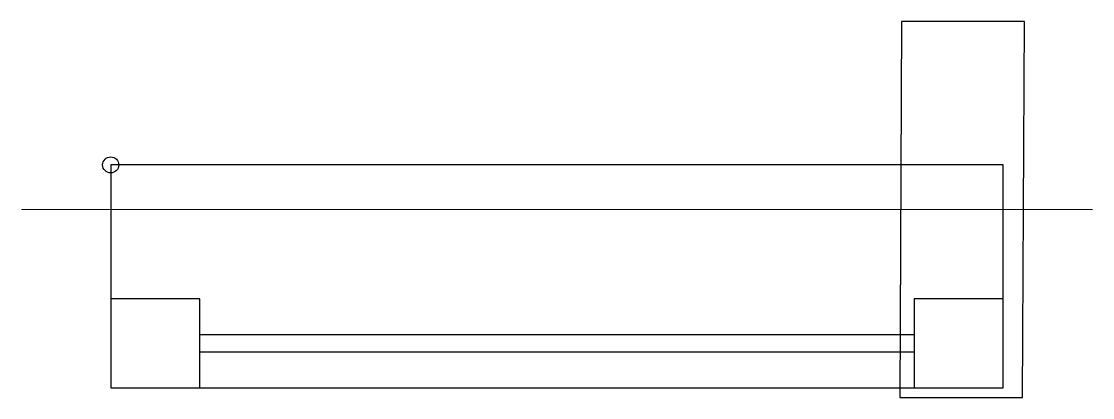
# Model space of a CAD drawing. Header units: millimetres. Extents: x -100 to 1100, y -261 to 161.
import ezdxf

# ---------------------------------------------------------------- set-up
doc = ezdxf.new("R2010")
doc.units = ezdxf.units.MM
doc.layers.get('0').update_dxf_attribs({"color": 18, "lineweight": 25, "true_color": 0x000000})
doc.layers.add('ax', color=4, linetype='Continuous', lineweight=9)
doc.layers.add('slider_length', color=2, linetype='Continuous', lineweight=25)
doc.layers.add('frame', color=18, linetype='Continuous', lineweight=25, true_color=0x000000)
doc.layers.add('glass', color=18, linetype='Continuous', lineweight=25, true_color=0x000000)

msp = doc.modelspace()

# ---------------------------------------------------------------- linework, layer by layer
for p, q in [((0, 0), (0, -250)), ((1000, 0), (0, 0)), ((1000, -250), (1000, 0)), ((0, -250), (1000, -250))]:
    msp.add_line(p, q)
msp.add_circle((0, 0), 9)
at = {"layer": 'ax'}
msp.add_line((-100, -50), (1100, -50), dxfattribs=at)
at = {"layer": 'frame', "flags": 128}
for points in [[(0, -250), (100, -250), (100, -150), (0, -150)], [(900, -250), (1000, -250), (1000, -150), (900, -150)]]:
    msp.add_lwpolyline(points, close=True, dxfattribs=at)
at = {"layer": 'glass', "flags": 128}
msp.add_lwpolyline([(100, -190), (900, -190), (900, -210), (100, -210)], close=True, dxfattribs=at)
at = {"layer": 'slider_length', "color": 6, "flags": 128}
msp.add_lwpolyline([(883.9, -260.8), (1021.4, -260.8), (1023.6, 160.8), (886.1, 160.8)], close=True, dxfattribs=at)

doc.saveas('drawing.dxf')
